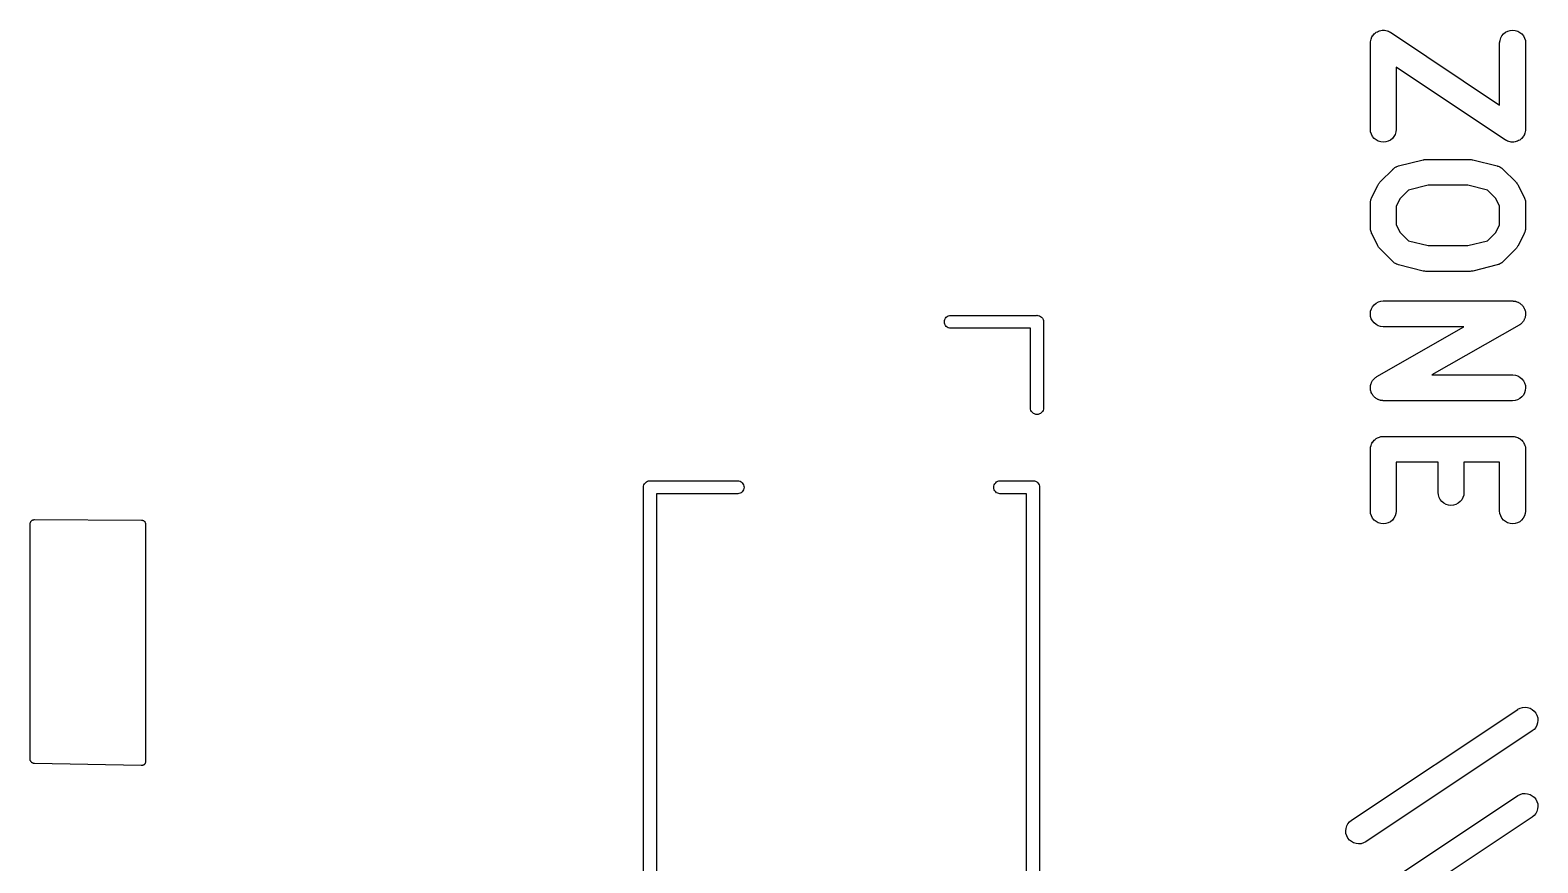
# Model space of a CAD drawing. Extents: x -13 to 127, y -89 to 15.
# Drawn here: x 109.32 to 126.81, y -70.28 to -60.62 of the extents above; entities that cross this region are included whole.
import ezdxf

# ---------------------------------------------------------------- set-up
doc = ezdxf.new("R2010")
doc.units = 0
doc.layers.add('BLACK', color=7, linetype='CONTINUOUS')

msp = doc.modelspace()

# ---------------------------------------------------------------- linework, layer by layer
at = {"layer": 'BLACK', "linetype": 'CONTINUOUS'}
for p, q in [((124.886, -60.6939), (124.893, -60.6814)), ((124.893, -60.681), (124.894, -60.6807)), ((124.893, -60.6814), (124.893, -60.681)), ((124.894, -60.6807), (124.903, -60.6697)), ((124.903, -60.6697), (124.912, -60.6588)), ((124.912, -60.6583), (124.924, -60.6493)), ((124.912, -60.6586), (124.912, -60.6583)), ((124.912, -60.6588), (124.912, -60.6586)), ((124.924, -60.6493), (124.935, -60.6404)), ((124.935, -60.6399), (124.948, -60.6333)), ((124.935, -60.6402), (124.935, -60.6399)), ((124.935, -60.6404), (124.935, -60.6402)), ((124.948, -60.6333), (124.96, -60.6267)), ((124.96, -60.6267), (124.961, -60.6265)), ((124.961, -60.6263), (124.975, -60.6223)), ((124.961, -60.6265), (124.961, -60.6263)), ((124.975, -60.6223), (124.989, -60.6182)), ((124.989, -60.6181), (125.003, -60.6168)), ((124.989, -60.6182), (124.989, -60.6181)), ((124.989, -60.6182), (124.989, -60.6182)), ((125.003, -60.6168), (125.018, -60.6154)), ((125.018, -60.6155), (125.018, -60.6154)), ((125.018, -60.6154), (125.033, -60.6169)), ((125.018, -60.6154), (125.018, -60.6155)), ((125.033, -60.6169), (125.047, -60.6183)), ((125.047, -60.6183), (125.047, -60.6184)), ((125.047, -60.6184), (125.048, -60.6185)), ((125.048, -60.6185), (125.061, -60.6227)), ((125.061, -60.6227), (125.075, -60.6268)), ((125.075, -60.6268), (125.075, -60.627)), ((125.075, -60.627), (125.076, -60.6271)), ((125.076, -60.6271), (125.088, -60.6339)), ((125.088, -60.6339), (125.101, -60.6406)), ((125.101, -60.6406), (126.367, -61.4852)), ((126.38, -60.7063), (126.394, -60.6807)), ((126.394, -60.6807), (126.412, -60.6583)), ((126.412, -60.6583), (126.435, -60.6399)), ((126.435, -60.6399), (126.461, -60.6263)), ((126.461, -60.6263), (126.489, -60.6181)), ((126.489, -60.6181), (126.518, -60.6154)), ((126.518, -60.6154), (126.548, -60.6185)), ((126.548, -60.6185), (126.576, -60.6271)), ((126.576, -60.6271), (126.601, -60.6411)), ((126.601, -60.6411), (126.624, -60.6597)), ((126.624, -60.6597), (126.642, -60.6824)), ((126.642, -60.6824), (126.656, -60.7083)), ((124.867, -60.7633), (124.869, -60.7493)), ((124.867, -60.7641), (124.867, -60.7633)), ((124.867, -60.7642), (124.867, -60.7641)), ((124.867, -60.7641), (124.867, -60.7641)), ((124.867, -60.7654), (124.867, -60.7642)), ((124.867, -61.7654), (124.867, -60.7654)), ((124.869, -60.7493), (124.871, -60.735)), ((124.871, -60.7342), (124.875, -60.7208)), ((124.871, -60.7346), (124.871, -60.7342)), ((124.871, -60.735), (124.871, -60.7346)), ((124.875, -60.7208), (124.879, -60.7071)), ((124.879, -60.7067), (124.88, -60.7063)), ((124.879, -60.7071), (124.879, -60.7067)), ((124.88, -60.7063), (124.886, -60.6939)), ((126.367, -60.7633), (126.371, -60.7342)), ((126.367, -60.7654), (126.367, -60.7633)), ((126.367, -61.4852), (126.367, -60.7654)), ((126.371, -60.7342), (126.38, -60.7063)), ((126.656, -60.7083), (126.665, -60.7363)), ((126.665, -60.7363), (126.667, -60.7654)), ((126.667, -60.7654), (126.667, -61.7654)), ((126.434, -61.8902), (125.167, -61.0457)), ((125.167, -61.0457), (125.167, -61.7654)), ((124.87, -61.7946), (124.867, -61.7654)), ((124.879, -61.8226), (124.87, -61.7946)), ((124.892, -61.8484), (124.879, -61.8226)), ((124.911, -61.8711), (124.892, -61.8484)), ((124.934, -61.8898), (124.911, -61.8711)), ((124.959, -61.9037), (124.934, -61.8898)), ((124.987, -61.9124), (124.959, -61.9037)), ((125.016, -61.9154), (124.987, -61.9124)), ((125.046, -61.9128), (125.016, -61.9154)), ((125.074, -61.9045), (125.046, -61.9128)), ((125.1, -61.8909), (125.074, -61.9045)), ((125.122, -61.8726), (125.1, -61.8909)), ((125.141, -61.8502), (125.122, -61.8726)), ((125.155, -61.8245), (125.141, -61.8502)), ((125.164, -61.7966), (125.155, -61.8245)), ((125.167, -61.7675), (125.164, -61.7966)), ((125.167, -61.7654), (125.167, -61.7675)), ((126.447, -61.897), (126.434, -61.8902)), ((126.459, -61.9037), (126.447, -61.897)), ((126.46, -61.9038), (126.459, -61.9037)), ((126.46, -61.904), (126.46, -61.9038)), ((126.474, -61.9082), (126.46, -61.904)), ((126.487, -61.9124), (126.474, -61.9082)), ((126.488, -61.9124), (126.487, -61.9124)), ((126.488, -61.9125), (126.488, -61.9124)), ((126.502, -61.9139), (126.488, -61.9125)), ((126.516, -61.9154), (126.502, -61.9139)), ((126.531, -61.9141), (126.517, -61.9154)), ((126.546, -61.9128), (126.531, -61.9141)), ((126.56, -61.9085), (126.546, -61.9126)), ((126.546, -61.9126), (126.546, -61.9127)), ((126.546, -61.9127), (126.546, -61.9128)), ((126.574, -61.9045), (126.56, -61.9085)), ((126.587, -61.8976), (126.574, -61.9042)), ((126.574, -61.9042), (126.574, -61.9043)), ((126.574, -61.9043), (126.574, -61.9045)), ((126.6, -61.8909), (126.587, -61.8976)), ((126.611, -61.8815), (126.6, -61.8905)), ((126.6, -61.8905), (126.6, -61.8907)), ((126.6, -61.8907), (126.6, -61.8909)), ((126.622, -61.8726), (126.611, -61.8815)), ((126.623, -61.8723), (126.622, -61.8726)), ((126.632, -61.8611), (126.623, -61.872)), ((126.623, -61.872), (126.623, -61.8723)), ((126.641, -61.8502), (126.632, -61.8611)), ((126.642, -61.8495), (126.641, -61.8498)), ((126.641, -61.8498), (126.641, -61.8502)), ((126.648, -61.8369), (126.642, -61.8495)), ((126.655, -61.8245), (126.648, -61.8369)), ((126.656, -61.8238), (126.655, -61.8241)), ((126.655, -61.8241), (126.655, -61.8245)), ((126.66, -61.8101), (126.656, -61.8238)), ((126.664, -61.7966), (126.66, -61.8101)), ((126.666, -61.7815), (126.664, -61.7958)), ((126.664, -61.7958), (126.664, -61.7962)), ((126.664, -61.7962), (126.664, -61.7966)), ((126.667, -61.7675), (126.666, -61.7815)), ((126.667, -61.7654), (126.667, -61.7667)), ((126.667, -61.7667), (126.667, -61.7667)), ((126.667, -61.7667), (126.667, -61.7668)), ((126.667, -61.7668), (126.667, -61.7675)), ((126.517, -61.9154), (126.516, -61.9154)), ((126.517, -61.9154), (126.517, -61.9154)), ((124.983, -62.3736), (125.126, -62.2308)), ((125.126, -62.2308), (125.127, -62.2293)), ((125.127, -62.2293), (125.135, -62.223)), ((125.135, -62.223), (125.143, -62.2162)), ((125.143, -62.2162), (125.146, -62.2139)), ((125.146, -62.2139), (125.15, -62.2111)), ((125.15, -62.2111), (125.159, -62.2064)), ((125.159, -62.2064), (125.168, -62.2012)), ((125.168, -62.2012), (125.172, -62.1997)), ((125.172, -62.1997), (125.176, -62.1976)), ((125.176, -62.1976), (125.186, -62.1948)), ((125.186, -62.1948), (125.195, -62.1913)), ((125.195, -62.1913), (125.481, -62.1199)), ((125.481, -62.1199), (125.483, -62.1194)), ((125.483, -62.1194), (125.486, -62.1191)), ((125.486, -62.1191), (125.488, -62.1183)), ((125.488, -62.1183), (125.5, -62.1171)), ((125.5, -62.1171), (125.512, -62.1155)), ((125.512, -62.1155), (125.515, -62.1157)), ((125.515, -62.1157), (125.517, -62.1154)), ((125.517, -62.1154), (126.017, -62.1154)), ((126.017, -62.1154), (126.02, -62.1154)), ((126.02, -62.1154), (126.022, -62.1157)), ((126.022, -62.1157), (126.025, -62.1156)), ((126.025, -62.1156), (126.037, -62.1174)), ((126.037, -62.1174), (126.049, -62.1187)), ((126.049, -62.1187), (126.051, -62.1195)), ((126.051, -62.1195), (126.054, -62.1199)), ((126.054, -62.1199), (126.34, -62.1913)), ((126.34, -62.1913), (126.342, -62.1919)), ((126.342, -62.1919), (126.351, -62.1954)), ((126.351, -62.1954), (126.361, -62.1984)), ((126.361, -62.1984), (126.365, -62.2005)), ((126.365, -62.2005), (126.369, -62.2021)), ((126.369, -62.2021), (126.378, -62.2074)), ((126.378, -62.2074), (126.387, -62.2122)), ((126.387, -62.2122), (126.39, -62.2151)), ((126.39, -62.2151), (126.394, -62.2174)), ((126.394, -62.2174), (126.401, -62.2243)), ((126.401, -62.2243), (126.409, -62.2308)), ((126.409, -62.2308), (126.552, -62.3736)), ((124.883, -62.5555), (124.955, -62.4126)), ((124.955, -62.4126), (124.956, -62.4108)), ((124.956, -62.4108), (124.96, -62.4037)), ((124.96, -62.4037), (124.964, -62.3963)), ((124.964, -62.3963), (124.968, -62.3914)), ((124.968, -62.3914), (124.972, -62.3862)), ((124.972, -62.3862), (124.977, -62.3802)), ((124.977, -62.3802), (124.983, -62.3736)), ((125.536, -62.4154), (125.308, -62.4723)), ((125.999, -62.4154), (125.536, -62.4154)), ((126.226, -62.4723), (125.999, -62.4154)), ((126.552, -62.3736), (126.554, -62.3751)), ((126.554, -62.3751), (126.559, -62.3817)), ((126.559, -62.3817), (126.565, -62.3879)), ((126.565, -62.3879), (126.568, -62.3931)), ((126.568, -62.3931), (126.572, -62.398)), ((126.572, -62.398), (126.576, -62.4055)), ((126.576, -62.4055), (126.58, -62.4126)), ((126.58, -62.4126), (126.652, -62.5555)), ((124.868, -62.6117), (124.87, -62.6016)), ((124.868, -62.6161), (124.868, -62.6117)), ((124.87, -62.6016), (124.871, -62.5914)), ((124.871, -62.5914), (124.872, -62.5872)), ((124.872, -62.5872), (124.873, -62.5828)), ((124.873, -62.5828), (124.876, -62.5733)), ((124.876, -62.5733), (124.88, -62.5635)), ((124.88, -62.5635), (124.882, -62.5596)), ((124.882, -62.5596), (124.883, -62.5555)), ((125.212, -62.5686), (125.167, -62.658)), ((125.308, -62.4723), (125.212, -62.5686)), ((126.323, -62.5686), (126.226, -62.4723)), ((126.367, -62.658), (126.323, -62.5686)), ((126.652, -62.5555), (126.653, -62.5574)), ((126.653, -62.5574), (126.654, -62.5615)), ((126.654, -62.5615), (126.656, -62.5654)), ((126.656, -62.5654), (126.659, -62.5752)), ((126.659, -62.5752), (126.663, -62.5848)), ((126.663, -62.5848), (126.663, -62.5892)), ((126.663, -62.5892), (126.665, -62.5934)), ((126.665, -62.5934), (126.666, -62.6036)), ((126.666, -62.6036), (126.667, -62.6138)), ((126.667, -62.6138), (126.667, -62.6182)), ((124.867, -62.6205), (124.868, -62.6161)), ((124.867, -62.6226), (124.867, -62.6205)), ((124.867, -62.9083), (124.867, -62.6226)), ((125.167, -62.658), (125.167, -62.8729)), ((126.367, -62.8729), (126.367, -62.658)), ((126.667, -62.6182), (126.667, -62.6226)), ((126.667, -62.6226), (126.667, -62.9083)), ((124.868, -62.9127), (124.867, -62.9083)), ((124.868, -62.9171), (124.868, -62.9127)), ((124.869, -62.9272), (124.868, -62.9171)), ((124.87, -62.9374), (124.869, -62.9272)), ((124.872, -62.9416), (124.87, -62.9374)), ((124.872, -62.946), (124.872, -62.9416)), ((124.876, -62.9556), (124.872, -62.946)), ((124.879, -62.9654), (124.876, -62.9556)), ((125.167, -62.8729), (125.212, -62.9623)), ((125.212, -62.9623), (125.308, -63.0586)), ((126.226, -63.0586), (126.323, -62.9623)), ((126.323, -62.9623), (126.367, -62.8729)), ((126.658, -62.9576), (126.655, -62.9674)), ((126.662, -62.948), (126.658, -62.9576)), ((126.663, -62.9437), (126.662, -62.948)), ((126.664, -62.9395), (126.663, -62.9437)), ((126.665, -62.9293), (126.664, -62.9395)), ((126.667, -62.9192), (126.665, -62.9293)), ((126.667, -62.9083), (126.667, -62.9104)), ((126.667, -62.9104), (126.667, -62.9148)), ((126.667, -62.9148), (126.667, -62.9192)), ((124.881, -62.9693), (124.879, -62.9654)), ((124.882, -62.9735), (124.881, -62.9693)), ((124.883, -62.9754), (124.882, -62.9735)), ((124.955, -63.1182), (124.883, -62.9754)), ((124.959, -63.1254), (124.955, -63.1182)), ((124.963, -63.1328), (124.959, -63.1254)), ((124.967, -63.1377), (124.963, -63.1328)), ((124.97, -63.143), (124.967, -63.1377)), ((125.308, -63.0586), (125.536, -63.1154)), ((125.536, -63.1154), (125.999, -63.1154)), ((125.999, -63.1154), (126.226, -63.0586)), ((126.571, -63.1346), (126.567, -63.1394)), ((126.575, -63.1272), (126.571, -63.1346)), ((126.579, -63.1201), (126.575, -63.1272)), ((126.58, -63.1182), (126.579, -63.1201)), ((126.652, -62.9754), (126.58, -63.1182)), ((126.653, -62.9712), (126.652, -62.9754)), ((126.655, -62.9674), (126.653, -62.9712)), ((124.976, -63.1491), (124.97, -63.143)), ((124.981, -63.1557), (124.976, -63.1491)), ((124.983, -63.1572), (124.981, -63.1557)), ((125.126, -63.3001), (124.983, -63.1572)), ((125.134, -63.3065), (125.126, -63.3001)), ((125.141, -63.3134), (125.134, -63.3065)), ((125.145, -63.3158), (125.141, -63.3134)), ((126.4, -63.3079), (126.392, -63.3147)), ((126.408, -63.3015), (126.4, -63.3079)), ((126.409, -63.3001), (126.408, -63.3015)), ((126.552, -63.1572), (126.409, -63.3001)), ((126.557, -63.1507), (126.552, -63.1572)), ((126.563, -63.1447), (126.557, -63.1507)), ((126.567, -63.1394), (126.563, -63.1447)), ((125.148, -63.3186), (125.145, -63.3158)), ((125.157, -63.3235), (125.148, -63.3186)), ((125.166, -63.3288), (125.157, -63.3235)), ((125.17, -63.3303), (125.166, -63.3288)), ((125.174, -63.3325), (125.17, -63.3303)), ((125.184, -63.3355), (125.174, -63.3325)), ((125.193, -63.339), (125.184, -63.3355)), ((125.195, -63.3395), (125.193, -63.339)), ((125.481, -63.4109), (125.195, -63.3395)), ((125.484, -63.4113), (125.481, -63.4109)), ((125.486, -63.4121), (125.484, -63.4113)), ((125.498, -63.4135), (125.486, -63.4121)), ((125.51, -63.4152), (125.498, -63.4135)), ((125.513, -63.4151), (125.51, -63.4152)), ((125.515, -63.4154), (125.513, -63.4151)), ((125.517, -63.4154), (125.515, -63.4154)), ((126.017, -63.4154), (125.517, -63.4154)), ((126.02, -63.4152), (126.017, -63.4154)), ((126.023, -63.4153), (126.02, -63.4152)), ((126.035, -63.4137), (126.023, -63.4153)), ((126.047, -63.4126), (126.035, -63.4137)), ((126.049, -63.4118), (126.047, -63.4126)), ((126.052, -63.4114), (126.049, -63.4118)), ((126.054, -63.4109), (126.052, -63.4114)), ((126.34, -63.3395), (126.054, -63.4109)), ((126.349, -63.3361), (126.34, -63.3395)), ((126.359, -63.3333), (126.349, -63.3361)), ((126.363, -63.3312), (126.359, -63.3333)), ((126.367, -63.3297), (126.363, -63.3312)), ((126.376, -63.3245), (126.367, -63.3297)), ((126.385, -63.3198), (126.376, -63.3245)), ((126.388, -63.317), (126.385, -63.3198)), ((126.392, -63.3147), (126.388, -63.317)), ((124.879, -63.8502), (124.893, -63.8244)), ((124.893, -63.8244), (124.912, -63.8018)), ((124.912, -63.8018), (124.934, -63.7833)), ((124.934, -63.7833), (124.96, -63.7696)), ((124.96, -63.7696), (124.988, -63.7611)), ((124.988, -63.7611), (125.017, -63.7583)), ((125.017, -63.7583), (126.517, -63.7583)), ((126.517, -63.7583), (126.52, -63.7583)), ((126.52, -63.7583), (126.525, -63.7589)), ((126.525, -63.7589), (126.53, -63.7588)), ((126.53, -63.7588), (126.539, -63.7605)), ((126.539, -63.7605), (126.549, -63.7616)), ((126.549, -63.7616), (126.553, -63.7631)), ((126.553, -63.7631), (126.558, -63.764)), ((126.558, -63.764), (126.567, -63.7675)), ((126.567, -63.7675), (126.577, -63.7704)), ((126.577, -63.7704), (126.581, -63.7728)), ((126.581, -63.7728), (126.586, -63.7747)), ((126.586, -63.7747), (126.594, -63.7799)), ((126.594, -63.7799), (126.602, -63.7845)), ((126.602, -63.7845), (126.606, -63.7878)), ((126.606, -63.7878), (126.61, -63.7905)), ((126.61, -63.7905), (126.617, -63.7972)), ((126.617, -63.7972), (126.625, -63.8033)), ((126.625, -63.8033), (126.628, -63.8073)), ((126.628, -63.8073), (126.631, -63.8108)), ((126.631, -63.8108), (126.637, -63.8187)), ((126.637, -63.8187), (126.643, -63.8262)), ((126.643, -63.8262), (126.645, -63.8306)), ((126.645, -63.8306), (126.648, -63.8348)), ((126.648, -63.8348), (126.652, -63.8436)), ((119.925, -64), (119.926, -63.9853)), ((119.926, -64.0147), (119.925, -64)), ((119.926, -63.9853), (119.93, -63.9712)), ((119.93, -63.9712), (119.937, -63.9581)), ((119.937, -63.9581), (119.947, -63.9467)), ((119.947, -63.9467), (119.958, -63.9373)), ((119.958, -63.9373), (119.971, -63.9304)), ((119.971, -63.9304), (119.985, -63.9261)), ((119.985, -63.9261), (119.996, -63.925)), ((119.996, -63.925), (120.996, -63.925)), ((120.996, -63.925), (121, -63.9246)), ((121, -63.9246), (121.004, -63.925)), ((121.004, -63.925), (121.015, -63.9261)), ((121.015, -63.9261), (121.029, -63.9304)), ((121.029, -63.9304), (121.042, -63.9373)), ((121.042, -63.9373), (121.053, -63.9467)), ((121.053, -63.9467), (121.063, -63.9581)), ((121.063, -63.9581), (121.07, -63.9712)), ((121.07, -63.9712), (121.074, -63.9853)), ((121.074, -63.9853), (121.075, -64)), ((121.075, -64), (121.075, -64.0037)), ((121.075, -64.0037), (121.075, -65.0037)), ((124.867, -63.9072), (124.87, -63.8781)), ((124.87, -63.9364), (124.867, -63.9072)), ((124.87, -63.8781), (124.879, -63.8502)), ((124.878, -63.9645), (124.87, -63.9364)), ((124.892, -63.9904), (124.878, -63.9645)), ((124.91, -64.0132), (124.892, -63.9904)), ((124.933, -64.0321), (124.91, -64.0132)), ((126.629, -64.0073), (126.623, -64.0147)), ((126.636, -64.0003), (126.629, -64.0073)), ((126.639, -63.9961), (126.636, -64.0003)), ((126.642, -63.9922), (126.639, -63.9961)), ((126.646, -63.9837), (126.642, -63.9922)), ((126.651, -63.9756), (126.646, -63.9837)), ((126.653, -63.9709), (126.651, -63.9756)), ((126.652, -63.8436), (126.657, -63.8521)), ((126.656, -63.9664), (126.653, -63.9709)), ((126.659, -63.9572), (126.656, -63.9664)), ((126.657, -63.8521), (126.658, -63.8569)), ((126.658, -63.8569), (126.66, -63.8616)), ((126.662, -63.9483), (126.659, -63.9572)), ((126.66, -63.8616), (126.662, -63.871)), ((126.662, -63.871), (126.665, -63.8802)), ((126.663, -63.9433), (126.662, -63.9483)), ((126.664, -63.9384), (126.663, -63.9433)), ((126.665, -63.9289), (126.664, -63.9384)), ((126.665, -63.8802), (126.665, -63.8852)), ((126.665, -63.8852), (126.666, -63.8901)), ((126.667, -63.9194), (126.665, -63.9289)), ((126.666, -63.8901), (126.667, -63.8998)), ((126.667, -63.8998), (126.667, -63.9093)), ((126.667, -63.9093), (126.667, -63.9144)), ((126.667, -63.9144), (126.667, -63.9194)), ((119.93, -64.0288), (119.926, -64.0147)), ((119.937, -64.0419), (119.93, -64.0288)), ((119.947, -64.0533), (119.937, -64.0419)), ((119.958, -64.0627), (119.947, -64.0533)), ((119.971, -64.0696), (119.958, -64.0627)), ((119.985, -64.0739), (119.971, -64.0696)), ((119.996, -64.075), (119.985, -64.0739)), ((120.925, -64.075), (119.996, -64.075)), ((120.925, -65.0037), (120.925, -64.075)), ((124.958, -64.0462), (124.933, -64.0321)), ((124.943, -64.6352), (125.953, -64.0583)), ((124.986, -64.055), (124.958, -64.0462)), ((125.015, -64.0583), (124.986, -64.055)), ((125.017, -64.0583), (125.015, -64.0583)), ((125.953, -64.0583), (125.017, -64.0583)), ((126.592, -64.0385), (125.582, -64.6154)), ((126.596, -64.0356), (126.592, -64.0385)), ((126.6, -64.0332), (126.596, -64.0356)), ((126.608, -64.0271), (126.6, -64.0332)), ((126.616, -64.0216), (126.608, -64.0271)), ((126.619, -64.0179), (126.616, -64.0216)), ((126.623, -64.0147), (126.619, -64.0179)), ((124.876, -64.7165), (124.879, -64.7073)), ((124.879, -64.7073), (124.882, -64.7029)), ((124.882, -64.7029), (124.883, -64.6981)), ((124.883, -64.6981), (124.889, -64.69)), ((124.889, -64.69), (124.893, -64.6815)), ((124.893, -64.6815), (124.896, -64.6777)), ((124.896, -64.6777), (124.899, -64.6734)), ((124.899, -64.6734), (124.906, -64.6664)), ((124.906, -64.6664), (124.912, -64.659)), ((124.912, -64.659), (124.916, -64.6558)), ((124.916, -64.6558), (124.919, -64.6521)), ((124.919, -64.6521), (124.927, -64.6466)), ((124.927, -64.6466), (124.934, -64.6405)), ((124.934, -64.6405), (124.939, -64.6381)), ((124.939, -64.6381), (124.943, -64.6352)), ((125.582, -64.6154), (126.517, -64.6154)), ((126.517, -64.6154), (126.52, -64.6154)), ((126.52, -64.6154), (126.549, -64.6187)), ((126.549, -64.6187), (126.577, -64.6276)), ((126.577, -64.6276), (126.602, -64.6417)), ((126.602, -64.6417), (126.625, -64.6605)), ((126.625, -64.6605), (126.643, -64.6833)), ((126.643, -64.6833), (126.657, -64.7092)), ((126.657, -64.7092), (126.665, -64.7373)), ((124.867, -64.7644), (124.868, -64.7594)), ((124.868, -64.774), (124.867, -64.7644)), ((124.868, -64.7543), (124.869, -64.7448)), ((124.868, -64.7594), (124.868, -64.7543)), ((124.869, -64.7836), (124.868, -64.774)), ((124.869, -64.7448), (124.87, -64.7353)), ((124.87, -64.7885), (124.869, -64.7836)), ((124.87, -64.7353), (124.872, -64.7304)), ((124.87, -64.7935), (124.87, -64.7885)), ((124.873, -64.8028), (124.87, -64.7935)), ((124.872, -64.7304), (124.873, -64.7255)), ((124.873, -64.7255), (124.876, -64.7165)), ((124.875, -64.8121), (124.873, -64.8028)), ((124.877, -64.8168), (124.875, -64.8121)), ((124.878, -64.8216), (124.877, -64.8168)), ((124.883, -64.8301), (124.878, -64.8216)), ((124.887, -64.8389), (124.883, -64.8301)), ((124.89, -64.8431), (124.887, -64.8389)), ((124.892, -64.8476), (124.89, -64.8431)), ((124.898, -64.8551), (124.892, -64.8476)), ((124.903, -64.8629), (124.898, -64.8551)), ((124.907, -64.8664), (124.903, -64.8629)), ((124.91, -64.8704), (124.907, -64.8664)), ((124.918, -64.8766), (124.91, -64.8704)), ((124.925, -64.8832), (124.918, -64.8766)), ((124.929, -64.8859), (124.925, -64.8832)), ((124.933, -64.8892), (124.929, -64.8859)), ((126.623, -64.8719), (126.6, -64.8904)), ((126.642, -64.8493), (126.623, -64.8719)), ((126.656, -64.8236), (126.642, -64.8493)), ((126.664, -64.7956), (126.656, -64.8236)), ((126.667, -64.7665), (126.664, -64.7956)), ((126.665, -64.7373), (126.667, -64.7665)), ((120.926, -65.0147), (120.925, -65.0037)), ((120.93, -65.0288), (120.926, -65.0147)), ((120.937, -65.0419), (120.93, -65.0288)), ((120.947, -65.0533), (120.937, -65.0419)), ((120.958, -65.0627), (120.947, -65.0533)), ((120.971, -65.0696), (120.958, -65.0627)), ((121.042, -65.0627), (121.029, -65.0696)), ((121.053, -65.0533), (121.042, -65.0627)), ((121.063, -65.0419), (121.053, -65.0533)), ((121.07, -65.0288), (121.063, -65.0419)), ((121.074, -65.0147), (121.07, -65.0288)), ((121.075, -65.0037), (121.074, -65.0147)), ((124.941, -64.8938), (124.933, -64.8892)), ((124.949, -64.899), (124.941, -64.8938)), ((124.954, -64.9009), (124.949, -64.899)), ((124.958, -64.9033), (124.954, -64.9009)), ((124.967, -64.9062), (124.958, -64.9033)), ((124.976, -64.9097), (124.967, -64.9062)), ((124.981, -64.9106), (124.976, -64.9097)), ((124.986, -64.9121), (124.981, -64.9106)), ((124.996, -64.9132), (124.986, -64.9121)), ((125.005, -64.9149), (124.996, -64.9132)), ((125.01, -64.9149), (125.005, -64.9149)), ((125.015, -64.9154), (125.01, -64.9149)), ((125.017, -64.9154), (125.015, -64.9154)), ((126.517, -64.9154), (125.017, -64.9154)), ((126.547, -64.9126), (126.517, -64.9154)), ((126.575, -64.9041), (126.547, -64.9126)), ((126.6, -64.8904), (126.575, -64.9041)), ((120.985, -65.0739), (120.971, -65.0696)), ((121, -65.0754), (120.985, -65.0739)), ((121.015, -65.0739), (121, -65.0754)), ((121.029, -65.0696), (121.015, -65.0739)), ((124.88, -65.4206), (124.886, -65.4083)), ((124.886, -65.4083), (124.893, -65.3958)), ((124.893, -65.3954), (124.894, -65.395)), ((124.893, -65.3958), (124.893, -65.3954)), ((124.894, -65.395), (124.903, -65.3842)), ((124.903, -65.3842), (124.912, -65.3733)), ((124.912, -65.3725), (124.923, -65.3637)), ((124.912, -65.3729), (124.912, -65.3725)), ((124.912, -65.3733), (124.912, -65.3729)), ((124.923, -65.3637), (124.934, -65.3548)), ((124.934, -65.3548), (124.935, -65.3545)), ((124.935, -65.3542), (124.948, -65.3477)), ((124.935, -65.3545), (124.935, -65.3542)), ((124.948, -65.3477), (124.96, -65.341)), ((124.96, -65.341), (124.961, -65.3409)), ((124.961, -65.3406), (124.975, -65.3366)), ((124.961, -65.3409), (124.961, -65.3406)), ((124.975, -65.3366), (124.988, -65.3326)), ((124.988, -65.3326), (124.989, -65.3325)), ((124.989, -65.3324), (125.003, -65.3311)), ((124.989, -65.3325), (124.989, -65.3324)), ((125.003, -65.3311), (125.017, -65.3297)), ((125.017, -65.3297), (126.517, -65.3297)), ((126.517, -65.3297), (126.518, -65.3297)), ((126.518, -65.3297), (126.518, -65.3297)), ((126.518, -65.3297), (126.519, -65.3297)), ((126.519, -65.3297), (126.52, -65.3297)), ((126.52, -65.3297), (126.534, -65.3313)), ((126.534, -65.3313), (126.548, -65.3328)), ((126.548, -65.3328), (126.548, -65.3329)), ((126.548, -65.3329), (126.549, -65.333)), ((126.549, -65.333), (126.562, -65.3373)), ((126.562, -65.3373), (126.576, -65.3414)), ((126.576, -65.3414), (126.576, -65.3417)), ((126.576, -65.3417), (126.577, -65.3418)), ((126.577, -65.3418), (126.589, -65.3486)), ((126.589, -65.3486), (126.601, -65.3554)), ((126.601, -65.3554), (126.602, -65.3557)), ((126.602, -65.3557), (126.602, -65.3559)), ((126.602, -65.3559), (126.613, -65.365)), ((126.613, -65.365), (126.624, -65.374)), ((126.624, -65.374), (126.624, -65.3744)), ((126.624, -65.3744), (126.625, -65.3748)), ((126.625, -65.3748), (126.633, -65.3858)), ((126.633, -65.3858), (126.642, -65.3967)), ((126.642, -65.3967), (126.643, -65.3972)), ((126.643, -65.3972), (126.643, -65.3976)), ((126.643, -65.3976), (126.649, -65.4101)), ((126.649, -65.4101), (126.656, -65.4226)), ((124.867, -65.4776), (124.869, -65.4636)), ((124.867, -65.4786), (124.867, -65.4776)), ((124.867, -65.4787), (124.867, -65.4786)), ((124.867, -65.4797), (124.867, -65.4787)), ((124.867, -65.4787), (124.867, -65.4787)), ((124.867, -66.194), (124.867, -65.4797)), ((124.869, -65.4636), (124.87, -65.4496)), ((124.87, -65.4496), (124.871, -65.449)), ((124.871, -65.4485), (124.875, -65.4351)), ((124.871, -65.449), (124.871, -65.4485)), ((124.875, -65.4351), (124.879, -65.4216)), ((124.879, -65.4211), (124.88, -65.4206)), ((124.879, -65.4216), (124.879, -65.4211)), ((126.656, -65.4226), (126.656, -65.4231)), ((126.656, -65.4231), (126.657, -65.4235)), ((126.657, -65.4235), (126.66, -65.4371)), ((126.66, -65.4371), (126.665, -65.4506)), ((126.665, -65.4506), (126.665, -65.4511)), ((126.665, -65.4511), (126.665, -65.4516)), ((126.665, -65.4516), (126.666, -65.4657)), ((126.666, -65.4657), (126.667, -65.4797)), ((126.667, -65.4797), (126.667, -66.194)), ((125.653, -65.6297), (125.167, -65.6297)), ((125.167, -65.6297), (125.167, -66.194)), ((125.653, -65.9797), (125.653, -65.6297)), ((126.367, -65.6297), (125.953, -65.6297)), ((125.953, -65.6297), (125.953, -65.9797)), ((126.367, -66.194), (126.367, -65.6297)), ((116.435, -65.92), (116.436, -65.9053)), ((116.435, -65.9237), (116.435, -65.92)), ((116.435, -71.0037), (116.435, -65.9237)), ((116.436, -65.9053), (116.44, -65.8912)), ((116.44, -65.8912), (116.447, -65.8781)), ((116.447, -65.8781), (116.457, -65.8667)), ((116.457, -65.8667), (116.468, -65.8573)), ((116.468, -65.8573), (116.481, -65.8504)), ((116.481, -65.8504), (116.495, -65.8461)), ((116.495, -65.8461), (116.506, -65.845)), ((116.506, -65.845), (116.51, -65.8446)), ((116.51, -65.8446), (116.514, -65.845)), ((116.514, -65.845), (117.53, -65.845)), ((117.53, -65.845), (117.541, -65.8461)), ((117.541, -65.8461), (117.555, -65.8504)), ((117.555, -65.8504), (117.568, -65.8573)), ((117.568, -65.8573), (117.579, -65.8667)), ((117.579, -65.8667), (117.589, -65.8781)), ((117.589, -65.8781), (117.596, -65.8912)), ((117.596, -65.8912), (117.6, -65.9053)), ((117.6, -65.9347), (117.596, -65.9488)), ((117.6, -65.9053), (117.601, -65.92)), ((117.601, -65.92), (117.6, -65.9347)), ((120.499, -65.92), (120.5, -65.9053)), ((120.5, -65.9347), (120.499, -65.92)), ((120.5, -65.9053), (120.504, -65.8912)), ((120.504, -65.9488), (120.5, -65.9347)), ((120.504, -65.8912), (120.511, -65.8781)), ((120.511, -65.8781), (120.521, -65.8667)), ((120.521, -65.8667), (120.532, -65.8573)), ((120.532, -65.8573), (120.545, -65.8504)), ((120.545, -65.8504), (120.559, -65.8461)), ((120.559, -65.8461), (120.57, -65.845)), ((120.57, -65.845), (120.951, -65.845)), ((120.951, -65.845), (120.955, -65.8446)), ((120.955, -65.8446), (120.959, -65.845)), ((120.959, -65.845), (120.97, -65.8461)), ((120.97, -65.8461), (120.984, -65.8504)), ((120.984, -65.8504), (120.997, -65.8573)), ((120.997, -65.8573), (121.008, -65.8667)), ((121.008, -65.8667), (121.018, -65.8781)), ((121.018, -65.8781), (121.025, -65.8912)), ((121.025, -65.8912), (121.029, -65.9053)), ((121.029, -65.9053), (121.03, -65.92)), ((121.03, -65.92), (121.03, -65.9237)), ((121.03, -65.9237), (121.03, -74.8137)), ((117.53, -65.995), (116.585, -65.995)), ((116.585, -65.995), (116.585, -70.9253)), ((117.541, -65.9939), (117.53, -65.995)), ((117.555, -65.9896), (117.541, -65.9939)), ((117.568, -65.9827), (117.555, -65.9896)), ((117.579, -65.9733), (117.568, -65.9827)), ((117.589, -65.9619), (117.579, -65.9733)), ((117.596, -65.9488), (117.589, -65.9619)), ((120.511, -65.9619), (120.504, -65.9488)), ((120.521, -65.9733), (120.511, -65.9619)), ((120.532, -65.9827), (120.521, -65.9733)), ((120.545, -65.9896), (120.532, -65.9827)), ((120.559, -65.9939), (120.545, -65.9896)), ((120.57, -65.995), (120.559, -65.9939)), ((120.88, -65.995), (120.57, -65.995)), ((120.88, -74.8063), (120.88, -65.995)), ((125.656, -66.0088), (125.653, -65.9797)), ((125.664, -66.0369), (125.656, -66.0088)), ((125.678, -66.0627), (125.664, -66.0369)), ((125.697, -66.0854), (125.678, -66.0627)), ((125.719, -66.1041), (125.697, -66.0854)), ((125.745, -66.118), (125.719, -66.1041)), ((125.885, -66.1052), (125.859, -66.1188)), ((125.908, -66.0869), (125.885, -66.1052)), ((125.927, -66.0645), (125.908, -66.0869)), ((125.941, -66.0388), (125.927, -66.0645)), ((125.95, -66.0109), (125.941, -66.0388)), ((125.953, -65.9818), (125.95, -66.0109)), ((125.953, -65.9797), (125.953, -65.9818)), ((124.87, -66.2231), (124.867, -66.194)), ((124.879, -66.2512), (124.87, -66.2231)), ((124.892, -66.277), (124.879, -66.2512)), ((124.911, -66.2997), (124.892, -66.277)), ((125.141, -66.2787), (125.122, -66.3012)), ((125.155, -66.2531), (125.141, -66.2787)), ((125.164, -66.2252), (125.155, -66.2531)), ((125.167, -66.1961), (125.164, -66.2252)), ((125.167, -66.194), (125.167, -66.1961)), ((125.773, -66.1266), (125.745, -66.118)), ((125.802, -66.1297), (125.773, -66.1266)), ((125.831, -66.1271), (125.802, -66.1297)), ((125.859, -66.1188), (125.831, -66.1271)), ((126.37, -66.2231), (126.367, -66.194)), ((126.379, -66.2512), (126.37, -66.2231)), ((126.392, -66.277), (126.379, -66.2512)), ((126.411, -66.2997), (126.392, -66.277)), ((126.641, -66.2787), (126.622, -66.3012)), ((126.655, -66.2531), (126.641, -66.2787)), ((126.664, -66.2252), (126.655, -66.2531)), ((126.667, -66.1961), (126.664, -66.2252)), ((126.667, -66.194), (126.667, -66.1961)), ((109.32, -66.3443), (109.321, -66.3396)), ((109.32, -66.3444), (109.32, -66.3443)), ((109.32, -66.3445), (109.32, -66.3444)), ((109.32, -66.3444), (109.32, -66.3444)), ((109.32, -66.345), (109.32, -66.3445)), ((109.32, -69.075), (109.32, -66.345)), ((109.321, -66.3346), (109.323, -66.33)), ((109.321, -66.3347), (109.321, -66.3346)), ((109.321, -66.3396), (109.321, -66.3347)), ((109.321, -66.3347), (109.321, -66.3347)), ((109.323, -66.33), (109.324, -66.3254)), ((109.324, -66.3253), (109.326, -66.3211)), ((109.324, -66.3254), (109.324, -66.3253)), ((109.324, -66.3254), (109.324, -66.3254)), ((109.326, -66.3211), (109.329, -66.3169)), ((109.329, -66.3168), (109.332, -66.3132)), ((109.329, -66.3169), (109.329, -66.3168)), ((109.329, -66.3168), (109.329, -66.3168)), ((109.332, -66.3132), (109.335, -66.3094)), ((109.335, -66.3093), (109.339, -66.3064)), ((109.335, -66.3094), (109.335, -66.3093)), ((109.335, -66.3093), (109.335, -66.3093)), ((109.339, -66.3064), (109.342, -66.3032)), ((109.342, -66.3032), (109.343, -66.3032)), ((109.343, -66.3032), (109.347, -66.3009)), ((109.343, -66.3032), (109.343, -66.3032)), ((109.347, -66.3009), (109.351, -66.2987)), ((109.351, -66.2986), (109.356, -66.2973)), ((109.351, -66.2987), (109.351, -66.2986)), ((109.351, -66.2987), (109.351, -66.2987)), ((109.356, -66.2973), (109.36, -66.2959)), ((109.36, -66.2959), (109.361, -66.2959)), ((109.361, -66.2959), (109.365, -66.2955)), ((109.361, -66.2959), (109.361, -66.2959)), ((109.365, -66.2955), (109.37, -66.295)), ((109.37, -66.295), (110.61, -66.3)), ((110.61, -66.3), (110.61, -66.3)), ((110.61, -66.3), (110.61, -66.3)), ((110.61, -66.3), (110.61, -66.3)), ((110.61, -66.3), (110.611, -66.3)), ((110.611, -66.3), (110.615, -66.3005)), ((110.615, -66.3005), (110.62, -66.301)), ((110.62, -66.301), (110.62, -66.3011)), ((110.62, -66.3011), (110.621, -66.3011)), ((110.621, -66.3011), (110.625, -66.3025)), ((110.625, -66.3025), (110.629, -66.3039)), ((110.629, -66.3039), (110.63, -66.304)), ((110.63, -66.304), (110.63, -66.3041)), ((110.63, -66.3041), (110.634, -66.3064)), ((110.634, -66.3064), (110.638, -66.3085)), ((110.638, -66.3085), (110.638, -66.3087)), ((110.638, -66.3087), (110.638, -66.3089)), ((110.638, -66.3089), (110.642, -66.3118)), ((110.642, -66.3118), (110.645, -66.3148)), ((110.645, -66.3148), (110.646, -66.315)), ((110.646, -66.315), (110.646, -66.3152)), ((110.646, -66.3152), (110.649, -66.3187)), ((110.649, -66.3187), (110.652, -66.3223)), ((110.652, -66.3223), (110.652, -66.3226)), ((110.652, -66.3226), (110.652, -66.3228)), ((110.652, -66.3228), (110.654, -66.3268)), ((110.654, -66.3268), (110.656, -66.3309)), ((110.656, -66.3309), (110.656, -66.3312)), ((110.656, -66.3312), (110.656, -66.3315)), ((110.656, -66.3315), (110.658, -66.3358)), ((110.658, -66.3358), (110.659, -66.3403)), ((110.659, -66.3403), (110.659, -66.3406)), ((110.659, -66.3406), (110.659, -66.3408)), ((110.659, -66.3408), (110.66, -66.3454)), ((110.66, -66.3454), (110.66, -66.35)), ((110.66, -66.35), (110.66, -69.1)), ((124.934, -66.3184), (124.911, -66.2997)), ((124.959, -66.3323), (124.934, -66.3184)), ((124.987, -66.3409), (124.959, -66.3323)), ((125.016, -66.344), (124.987, -66.3409)), ((125.046, -66.3413), (125.016, -66.344)), ((125.074, -66.3331), (125.046, -66.3413)), ((125.1, -66.3195), (125.074, -66.3331)), ((125.122, -66.3012), (125.1, -66.3195)), ((126.434, -66.3184), (126.411, -66.2997)), ((126.459, -66.3323), (126.434, -66.3184)), ((126.487, -66.3409), (126.459, -66.3323)), ((126.516, -66.344), (126.487, -66.3409)), ((126.546, -66.3413), (126.516, -66.344)), ((126.574, -66.3331), (126.546, -66.3413)), ((126.6, -66.3195), (126.574, -66.3331)), ((126.622, -66.3012), (126.6, -66.3195)), ((124.649, -69.7835), (126.577, -68.4978)), ((126.577, -68.4978), (126.579, -68.4966)), ((126.579, -68.4966), (126.605, -68.4832)), ((126.605, -68.4832), (126.633, -68.4751)), ((126.633, -68.4751), (126.662, -68.4726)), ((126.662, -68.4726), (126.691, -68.4758)), ((126.691, -68.4758), (126.719, -68.4846)), ((126.719, -68.4846), (126.745, -68.4987)), ((126.745, -68.4987), (126.767, -68.5175)), ((126.767, -68.5175), (126.786, -68.5402)), ((126.786, -68.5402), (126.799, -68.5662)), ((126.766, -68.7288), (126.743, -68.7474)), ((126.785, -68.7063), (126.766, -68.7288)), ((126.799, -68.6805), (126.785, -68.7063)), ((126.799, -68.5662), (126.808, -68.5942)), ((126.807, -68.6525), (126.799, -68.6805)), ((126.81, -68.6234), (126.807, -68.6525)), ((126.808, -68.5942), (126.81, -68.6234)), ((126.743, -68.7474), (124.815, -70.0331)), ((109.32, -69.0792), (109.32, -69.075)), ((109.321, -69.0834), (109.32, -69.0792)), ((109.321, -69.084), (109.321, -69.0834)), ((109.321, -69.0847), (109.321, -69.084)), ((109.322, -69.0888), (109.321, -69.0847)), ((109.323, -69.0928), (109.322, -69.0888)), ((109.324, -69.0934), (109.323, -69.0928)), ((109.324, -69.0941), (109.324, -69.0934)), ((109.326, -69.0978), (109.324, -69.0941)), ((109.328, -69.1015), (109.326, -69.0978)), ((109.328, -69.1021), (109.328, -69.1015)), ((109.328, -69.1027), (109.328, -69.1021)), ((109.331, -69.1059), (109.328, -69.1027)), ((109.334, -69.1093), (109.331, -69.1059)), ((109.334, -69.1097), (109.334, -69.1093)), ((109.335, -69.1102), (109.334, -69.1097)), ((109.338, -69.1129), (109.335, -69.1102)), ((109.341, -69.1157), (109.338, -69.1129)), ((109.342, -69.116), (109.341, -69.1157)), ((109.342, -69.1165), (109.342, -69.116)), ((109.346, -69.1185), (109.342, -69.1165)), ((109.349, -69.1206), (109.346, -69.1185)), ((109.35, -69.1208), (109.349, -69.1206)), ((109.351, -69.1211), (109.35, -69.1208)), ((109.355, -69.1223), (109.351, -69.1211)), ((109.359, -69.1237), (109.355, -69.1223)), ((109.359, -69.1238), (109.359, -69.1237)), ((109.36, -69.124), (109.359, -69.1238)), ((109.364, -69.1244), (109.36, -69.124)), ((109.368, -69.125), (109.364, -69.1244)), ((109.369, -69.125), (109.368, -69.125)), ((110.609, -69.15), (109.369, -69.125)), ((110.61, -69.15), (110.609, -69.15)), ((110.609, -69.15), (110.609, -69.15)), ((110.614, -69.1496), (110.61, -69.15)), ((110.619, -69.1492), (110.614, -69.1496)), ((110.624, -69.1478), (110.619, -69.1491)), ((110.619, -69.1491), (110.619, -69.1491)), ((110.619, -69.1491), (110.619, -69.1492)), ((110.628, -69.1466), (110.624, -69.1478)), ((110.629, -69.1464), (110.628, -69.1465)), ((110.628, -69.1465), (110.628, -69.1466)), ((110.633, -69.1443), (110.629, -69.1464)), ((110.637, -69.1422), (110.633, -69.1443)), ((110.641, -69.139), (110.637, -69.1418)), ((110.637, -69.1418), (110.637, -69.142)), ((110.637, -69.142), (110.637, -69.1422)), ((110.645, -69.1362), (110.641, -69.139)), ((110.648, -69.1323), (110.645, -69.1357)), ((110.645, -69.1357), (110.645, -69.1359)), ((110.645, -69.1359), (110.645, -69.1362)), ((110.651, -69.1288), (110.648, -69.1323)), ((110.653, -69.1243), (110.651, -69.1282)), ((110.651, -69.1282), (110.651, -69.1285)), ((110.651, -69.1285), (110.651, -69.1288)), ((110.656, -69.1203), (110.653, -69.1243)), ((110.657, -69.1153), (110.656, -69.1197)), ((110.656, -69.1197), (110.656, -69.12)), ((110.656, -69.12), (110.656, -69.1203)), ((110.659, -69.111), (110.657, -69.1153)), ((110.66, -69.1014), (110.659, -69.1059)), ((110.659, -69.1059), (110.659, -69.1104)), ((110.659, -69.1104), (110.659, -69.1107)), ((110.659, -69.1107), (110.659, -69.111)), ((110.66, -69.1), (110.66, -69.1007)), ((110.66, -69.1007), (110.66, -69.101)), ((110.66, -69.101), (110.66, -69.1014)), ((124.649, -70.7835), (126.577, -69.4978)), ((126.577, -69.4978), (126.579, -69.4966)), ((126.579, -69.4966), (126.605, -69.4832)), ((126.605, -69.4832), (126.633, -69.4751)), ((126.633, -69.4751), (126.662, -69.4726)), ((126.662, -69.4726), (126.691, -69.4758)), ((126.691, -69.4758), (126.719, -69.4846)), ((126.719, -69.4846), (126.745, -69.4987)), ((126.745, -69.4987), (126.767, -69.5175)), ((126.767, -69.5175), (126.786, -69.5402)), ((126.786, -69.5402), (126.799, -69.5662)), ((126.799, -69.5662), (126.808, -69.5942)), ((126.808, -69.5942), (126.81, -69.6234)), ((124.626, -69.802), (124.649, -69.7835)), ((126.743, -69.7474), (124.815, -71.0331)), ((126.766, -69.7288), (126.743, -69.7474)), ((126.785, -69.7063), (126.766, -69.7288)), ((126.799, -69.6805), (126.785, -69.7063)), ((126.807, -69.6525), (126.799, -69.6805)), ((126.81, -69.6234), (126.807, -69.6525)), ((124.582, -69.9075), (124.585, -69.8784)), ((124.584, -69.9366), (124.582, -69.9075)), ((124.593, -69.9647), (124.584, -69.9366)), ((124.585, -69.8784), (124.593, -69.8504)), ((124.593, -69.8504), (124.607, -69.8246)), ((124.607, -69.8246), (124.626, -69.802)), ((124.606, -69.9906), (124.593, -69.9647)), ((124.625, -70.0134), (124.606, -69.9906)), ((124.647, -70.0322), (124.625, -70.0134)), ((124.673, -70.0462), (124.647, -70.0322)), ((124.701, -70.0551), (124.673, -70.0462)), ((124.73, -70.0583), (124.701, -70.0551)), ((124.759, -70.0558), (124.73, -70.0583)), ((124.787, -70.0477), (124.759, -70.0558)), ((124.813, -70.0342), (124.787, -70.0477)), ((124.815, -70.0331), (124.813, -70.0342))]:
    msp.add_line(p, q, dxfattribs=at)

doc.saveas('drawing.dxf')
